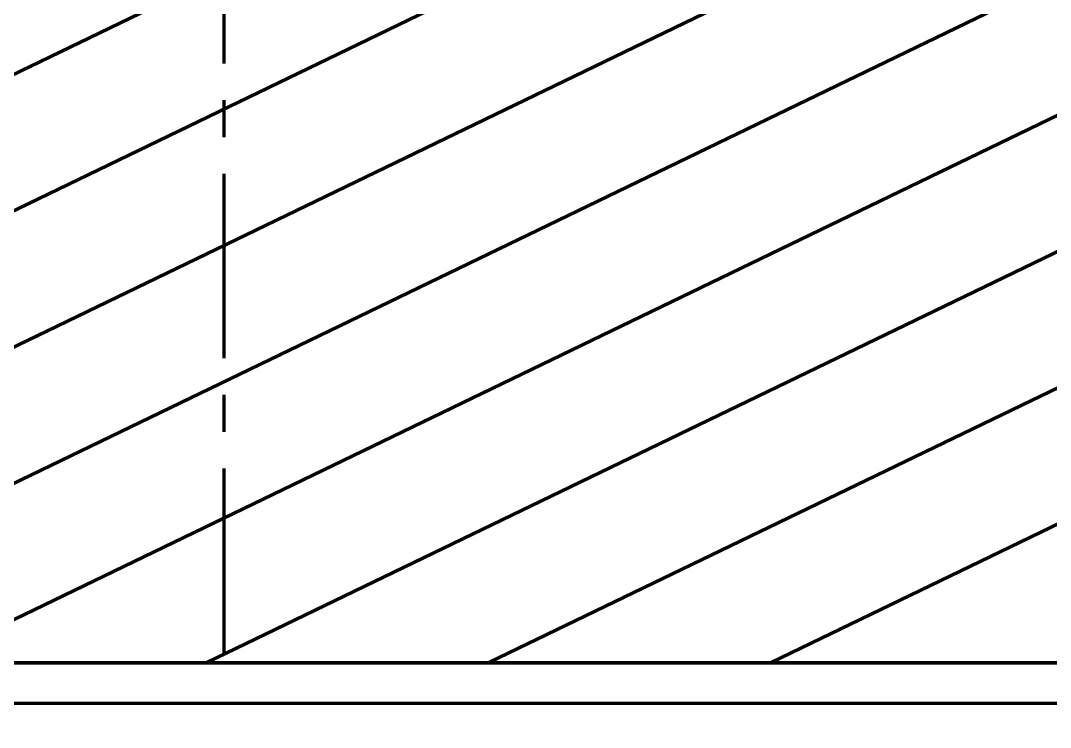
# Model space of a CAD drawing. Header units: inches. Extents: x 13 to 428, y 9 to 297.
# Drawn here: x 184.2 to 265.1, y 115 to 170.5 of the extents above; entities that cross this region are included whole.
import ezdxf

# ---------------------------------------------------------------- set-up
doc = ezdxf.new("R2010")
doc.units = ezdxf.units.IN
doc.header["$MEASUREMENT"] = 0
doc.layers.add('P', color=250, linetype='CONTINUOUS', lineweight=100)

msp = doc.modelspace()

# ---------------------------------------------------------------- linework, layer by layer
at = {"layer": 'P', "color": 0, "linetype": 'Continuous'}
for points in [[(30.818, 120.121), (345.727, 120.121), (345.727, 286.03), (30.818, 286.03), (30.818, 120.121)], [(88.061, 120.152), (248.273, 197.515)], [(110.212, 120.152), (270.424, 197.515)], [(132.364, 120.152), (292.576, 197.515)], [(154.515, 120.152), (314.727, 197.515)], [(176.667, 120.152), (336.879, 197.515)], [(198.818, 120.152), (345.727, 191.091)], [(220.97, 120.152), (345.727, 180.364)], [(243.121, 120.152), (345.727, 169.697)], [(345.727, 116.485), (345.727, 120.121), (30.818, 120.121), (30.818, 19.545)], [(33.485, 116.939), (344, 116.939), (344, 116.485)]]:
    msp.add_lwpolyline(points, dxfattribs=at)
at = {"layer": 'P', "color": 253, "linetype": 'Continuous'}
for points in [[(200.182, 181.636), (200.182, 167.152)], [(200.182, 164.273), (200.182, 161.364)], [(200.182, 158.485), (200.182, 144.03)], [(200.182, 141.152), (200.182, 138.242)], [(200.182, 135.364), (200.182, 120.909)]]:
    msp.add_lwpolyline(points, dxfattribs=at)

doc.saveas('drawing.dxf')
